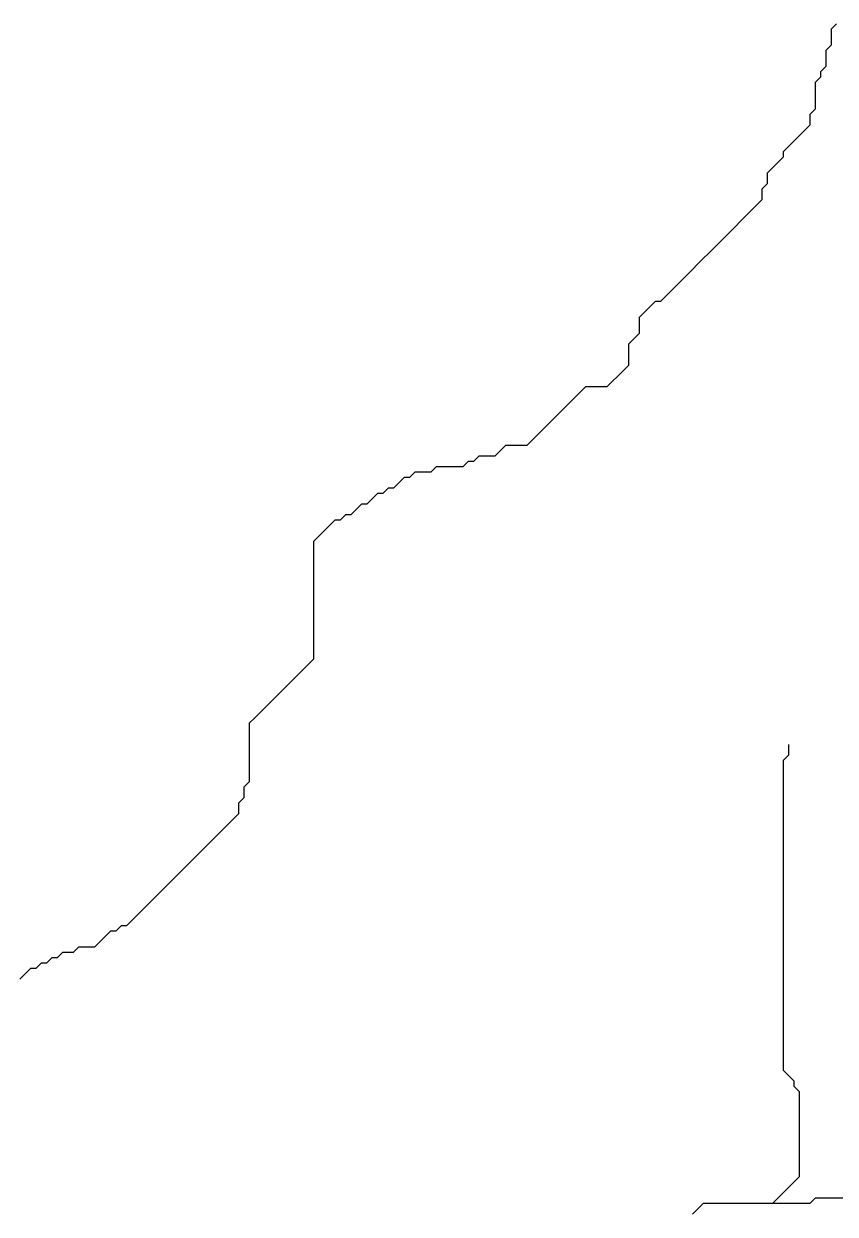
# Model space of a CAD drawing. Header units: metres. Extents: x 837475 to 838479, y 1189012 to 1191015.
# Drawn here: x 838000.7 to 838152.6, y 1189012.5 to 1189235.4 of the extents above; entities that cross this region are included whole.
import ezdxf

# ---------------------------------------------------------------- set-up
doc = ezdxf.new("R2010")
doc.units = ezdxf.units.M
doc.header["$MEASUREMENT"] = 0

msp = doc.modelspace()

# ---------------------------------------------------------------- linework, layer by layer
for points in [[(838152.9, 1189235.41, 1864.66), (838151.9, 1189234.41, 1864.36), (838151.9, 1189233.41, 1864.15), (838151.9, 1189232.41, 1863.93), (838151.9, 1189231.41, 1863.69), (838150.9, 1189230.41, 1863.34), (838150.9, 1189229.41, 1863.09), (838150.9, 1189228.41, 1862.85), (838150.9, 1189227.41, 1862.61), (838149.9, 1189226.41, 1862.26), (838149.9, 1189225.41, 1862.05), (838148.9, 1189224.41, 1861.85), (838148.9, 1189223.41, 1861.62), (838148.9, 1189222.41, 1861.37), (838148.9, 1189221.42, 1861.11), (838148.9, 1189220.42, 1860.85), (838148.9, 1189219.42, 1860.59), (838147.9, 1189218.42, 1860.24), (838147.9, 1189217.42, 1860.05), (838147.9, 1189216.42, 1860.01), (838146.9, 1189215.42, 1859.93), (838145.9, 1189214.42, 1859.67), (838144.9, 1189213.42, 1859.39), (838143.9, 1189212.42, 1859.11), (838142.9, 1189211.42, 1858.84), (838142.9, 1189210.42, 1858.64), (838141.9, 1189209.42, 1858.36), (838140.9, 1189208.42, 1858.08), (838139.9, 1189207.42, 1857.69), (838139.9, 1189206.42, 1857.38), (838139.9, 1189205.42, 1857.08), (838138.9, 1189204.42, 1856.65), (838138.9, 1189203.42, 1856.35), (838138.9, 1189202.42, 1856.12), (838137.9, 1189201.42, 1855.89), (838136.9, 1189200.42, 1855.56), (838135.9, 1189199.42, 1855.2), (838134.9, 1189198.42, 1854.85), (838133.9, 1189197.42, 1854.5), (838132.9, 1189196.42, 1854.15), (838131.9, 1189195.42, 1853.75), (838130.9, 1189194.42, 1853.3), (838129.9, 1189193.42, 1852.84), (838128.9, 1189192.42, 1852.36), (838127.9, 1189191.43, 1851.88), (838126.9, 1189190.43, 1851.41), (838125.9, 1189189.43, 1850.94), (838124.9, 1189188.43, 1850.48), (838123.9, 1189187.43, 1850.08), (838122.91, 1189186.43, 1849.95), (838121.91, 1189185.43, 1849.56), (838120.91, 1189184.43, 1849.06), (838119.91, 1189183.43, 1848.61), (838118.91, 1189183.43, 1848.3), (838117.91, 1189182.43, 1847.97), (838116.91, 1189181.43, 1847.35), (838115.91, 1189180.43, 1846.66), (838115.91, 1189179.43, 1846.2), (838115.91, 1189178.43, 1846.02), (838115.91, 1189177.43, 1846), (838114.91, 1189176.43, 1845.99), (838113.91, 1189175.43, 1845.8), (838113.91, 1189174.43, 1845.47), (838113.91, 1189173.43, 1845.11), (838113.91, 1189172.43, 1844.76), (838113.91, 1189171.43, 1844.43), (838112.91, 1189170.43, 1844.09), (838111.91, 1189169.43, 1844), (838110.91, 1189168.43, 1843.92), (838109.91, 1189167.43, 1843.46), (838108.91, 1189167.43, 1843.07), (838107.91, 1189167.43, 1842.68), (838106.91, 1189167.43, 1842.33), (838105.91, 1189167.43, 1842.11), (838104.91, 1189166.43, 1841.86), (838103.91, 1189165.43, 1841.46), (838102.91, 1189164.43, 1841.04), (838101.91, 1189163.43, 1840.66), (838100.91, 1189162.43, 1840.31), (838099.91, 1189161.44, 1840.01), (838098.91, 1189160.44, 1839.52), (838097.91, 1189159.44, 1838.84), (838096.91, 1189158.44, 1838.22), (838095.91, 1189157.44, 1837.63), (838094.91, 1189156.44, 1836.62), (838093.92, 1189156.44, 1835.94), (838092.92, 1189156.44, 1835.38), (838091.92, 1189156.44, 1834.85), (838090.92, 1189156.44, 1834.36), (838089.92, 1189155.44, 1833.85), (838088.92, 1189154.44, 1833.45), (838087.92, 1189154.44, 1833.18), (838086.92, 1189154.44, 1832.9), (838085.92, 1189154.44, 1832.65), (838084.92, 1189153.44, 1832.29), (838083.92, 1189153.44, 1832.05), (838082.92, 1189152.44, 1831.73), (838081.92, 1189152.44, 1831.36), (838080.92, 1189152.44, 1830.98), (838079.92, 1189152.44, 1830.6), (838078.92, 1189152.44, 1830.24), (838077.92, 1189152.44, 1830.01), (838076.92, 1189151.44, 1829.67), (838075.92, 1189151.44, 1829.33), (838074.92, 1189151.44, 1828.99), (838073.92, 1189151.44, 1828.65), (838072.92, 1189150.44, 1828.17), (838071.92, 1189150.44, 1828.02), (838070.92, 1189149.44, 1827.84), (838069.92, 1189148.44, 1827.31), (838068.92, 1189148.44, 1826.94), (838067.92, 1189147.44, 1826.41), (838066.92, 1189147.44, 1826.11), (838065.92, 1189146.44, 1825.9), (838064.92, 1189145.44, 1825.34), (838063.93, 1189145.44, 1824.92), (838062.93, 1189144.44, 1824.34), (838061.93, 1189143.44, 1823.86), (838060.93, 1189143.44, 1823.45), (838059.93, 1189142.44, 1822.85), (838058.93, 1189142.44, 1822.4), (838057.93, 1189141.44, 1821.76), (838056.93, 1189140.44, 1820.95), (838055.93, 1189139.44, 1819.96), (838054.93, 1189138.44, 1818.96), (838054.93, 1189137.44, 1818.37), (838054.93, 1189136.44, 1817.76), (838054.93, 1189135.44, 1817.17), (838054.93, 1189134.44, 1816.59), (838054.93, 1189133.44, 1816), (838054.93, 1189132.45, 1815.42), (838054.93, 1189131.45, 1814.84), (838054.93, 1189130.45, 1814.24), (838054.93, 1189129.45, 1813.66), (838054.93, 1189128.45, 1813.09), (838054.93, 1189127.45, 1812.53), (838054.93, 1189126.45, 1811.97), (838054.93, 1189125.45, 1811.41), (838054.93, 1189124.45, 1810.86), (838054.93, 1189123.45, 1810.3), (838054.93, 1189122.45, 1809.68), (838054.93, 1189121.45, 1808.99), (838054.93, 1189120.45, 1808.25), (838054.93, 1189119.45, 1807.35), (838054.93, 1189118.45, 1806.35), (838054.93, 1189117.45, 1805.42), (838054.93, 1189116.45, 1804.56), (838053.93, 1189115.45, 1803.47), (838052.93, 1189114.45, 1802.39), (838051.93, 1189113.45, 1801.32), (838050.93, 1189112.45, 1800.21), (838049.93, 1189111.45, 1798.96), (838048.93, 1189110.45, 1797.63), (838047.93, 1189109.45, 1796.3), (838046.93, 1189108.45, 1794.98), (838045.93, 1189107.45, 1793.69), (838044.93, 1189106.45, 1792.4), (838043.93, 1189105.45, 1790.85), (838042.93, 1189104.45, 1789.37), (838042.93, 1189103.45, 1788.16), (838042.93, 1189102.46, 1786.93), (838042.93, 1189101.46, 1785.68), (838042.93, 1189100.46, 1784.45), (838042.93, 1189099.46, 1783.36), (838042.93, 1189098.46, 1782.23), (838042.93, 1189097.46, 1781.01), (838042.93, 1189096.46, 1779.77), (838042.93, 1189095.46, 1778.53), (838042.93, 1189094.46, 1777.33), (838042.93, 1189093.46, 1776.22), (838041.93, 1189092.46, 1774.84), (838041.93, 1189091.46, 1773.79), (838041.93, 1189090.46, 1772.71), (838040.93, 1189089.46, 1771.14), (838040.93, 1189088.46, 1770.11), (838040.93, 1189087.46, 1769.17), (838039.93, 1189086.46, 1768.07), (838038.93, 1189085.46, 1767.09), (838037.93, 1189084.46, 1766.06), (838036.93, 1189083.46, 1764.87), (838035.93, 1189082.46, 1763.64), (838034.93, 1189081.46, 1762.38), (838033.94, 1189080.46, 1761.13), (838032.94, 1189079.46, 1759.93), (838031.94, 1189078.46, 1758.81), (838030.94, 1189077.46, 1757.96), (838029.94, 1189076.46, 1757.07), (838028.94, 1189075.46, 1756.01), (838027.94, 1189074.46, 1754.61), (838026.94, 1189073.46, 1753.15), (838025.94, 1189072.47, 1752), (838024.94, 1189071.47, 1750.84), (838023.94, 1189070.47, 1749.97), (838022.94, 1189069.47, 1748.96), (838021.94, 1189068.47, 1747.98), (838020.94, 1189067.47, 1747.07), (838019.94, 1189066.47, 1746.14), (838018.94, 1189066.47, 1745.45), (838017.94, 1189065.47, 1744.48), (838016.94, 1189065.47, 1743.8), (838015.94, 1189064.47, 1742.88), (838014.94, 1189063.47, 1741.89), (838013.94, 1189062.47, 1740.85), (838012.94, 1189062.47, 1740.06), (838011.94, 1189062.47, 1739.3), (838010.94, 1189062.47, 1738.62), (838009.94, 1189061.47, 1737.64), (838008.94, 1189061.47, 1736.9), (838007.94, 1189061.47, 1736.28), (838006.94, 1189060.47, 1735.49), (838005.94, 1189060.47, 1734.81), (838004.95, 1189059.47, 1733.74), (838003.95, 1189059.47, 1732.94), (838002.95, 1189058.47, 1731.88), (838001.95, 1189058.47, 1731.2), (838000.95, 1189057.47, 1730.33), (837999.95, 1189056.47, 1729.87)], [(838143.9, 1189100.46, 1830.95), (838143.9, 1189099.46, 1830.57), (838143.9, 1189098.46, 1830.21), (838142.9, 1189097.46, 1829.78), (838142.9, 1189096.46, 1829.4), (838142.9, 1189095.46, 1829.02), (838142.9, 1189094.46, 1828.64), (838142.9, 1189093.46, 1828.29), (838142.9, 1189092.46, 1828.06), (838142.9, 1189091.46, 1827.93), (838142.9, 1189090.46, 1827.62), (838142.9, 1189089.46, 1827.26), (838142.9, 1189088.46, 1826.91), (838142.9, 1189087.46, 1826.57), (838142.9, 1189086.46, 1826.27), (838142.9, 1189085.46, 1826.02), (838142.9, 1189084.46, 1825.75), (838142.9, 1189083.46, 1825.33), (838142.9, 1189082.46, 1824.88), (838142.9, 1189081.46, 1824.46), (838142.9, 1189080.46, 1824.08), (838142.9, 1189079.46, 1823.73), (838142.9, 1189078.46, 1823.26), (838142.9, 1189077.46, 1822.78), (838142.9, 1189076.46, 1822.23), (838142.9, 1189075.46, 1821.7), (838142.9, 1189074.46, 1821.19), (838142.9, 1189073.46, 1820.68), (838142.9, 1189072.47, 1820.18), (838142.9, 1189071.47, 1819.61), (838142.9, 1189070.47, 1819.03), (838142.9, 1189069.47, 1818.42), (838142.9, 1189068.47, 1817.76), (838142.9, 1189067.47, 1817.06), (838142.9, 1189066.47, 1816.36), (838142.9, 1189065.47, 1815.66), (838142.9, 1189064.47, 1814.99), (838142.9, 1189063.47, 1814.31), (838142.9, 1189062.47, 1813.62), (838142.9, 1189061.47, 1812.93), (838142.9, 1189060.47, 1812.24), (838142.9, 1189059.47, 1811.52), (838142.9, 1189058.47, 1810.79), (838142.9, 1189057.47, 1810.07), (838142.9, 1189056.47, 1809.37), (838142.9, 1189055.47, 1808.68), (838142.9, 1189054.47, 1808), (838142.9, 1189053.47, 1807.33), (838142.9, 1189052.47, 1806.66), (838142.9, 1189051.47, 1805.98), (838142.9, 1189050.47, 1805.28), (838142.9, 1189049.47, 1804.59), (838142.9, 1189048.47, 1803.89), (838142.9, 1189047.47, 1803.18), (838142.9, 1189046.47, 1802.49), (838142.9, 1189045.47, 1801.77), (838142.9, 1189044.47, 1801.04), (838142.9, 1189043.48, 1800.31), (838142.9, 1189042.48, 1799.61), (838142.9, 1189041.48, 1798.91), (838142.9, 1189040.48, 1798.22), (838142.9, 1189039.48, 1797.55), (838143.9, 1189038.48, 1796.62), (838144.9, 1189037.48, 1795.7), (838144.9, 1189036.48, 1795.06), (838145.9, 1189035.48, 1794.21), (838145.9, 1189034.48, 1793.77), (838145.9, 1189033.48, 1793.16), (838145.9, 1189032.48, 1792.49), (838145.9, 1189031.48, 1791.82), (838145.9, 1189030.48, 1791.16), (838145.9, 1189029.48, 1790.49), (838145.9, 1189028.48, 1789.83), (838145.9, 1189027.48, 1789.17), (838145.9, 1189026.48, 1788.52), (838145.9, 1189025.48, 1787.86), (838145.9, 1189024.48, 1787.22), (838145.9, 1189023.48, 1786.58), (838145.9, 1189022.48, 1785.91), (838145.9, 1189021.48, 1785.24), (838145.9, 1189020.48, 1784.56), (838145.9, 1189019.48, 1784.02), (838144.9, 1189018.48, 1784.01), (838143.9, 1189017.48, 1784.01), (838142.9, 1189016.48, 1784.01), (838141.9, 1189015.48, 1784.01), (838140.9, 1189014.48, 1784)], [(838140.9, 1189014.48, 1784), (838139.9, 1189014.48, 1784), (838138.9, 1189014.48, 1784), (838137.9, 1189014.48, 1784), (838136.9, 1189014.48, 1784), (838135.9, 1189014.48, 1784), (838134.9, 1189014.48, 1783.99), (838133.9, 1189014.48, 1783.99), (838132.9, 1189014.48, 1783.99), (838131.9, 1189014.48, 1783.99), (838130.9, 1189014.48, 1783.99), (838129.9, 1189014.48, 1783.99), (838128.9, 1189014.48, 1783.98), (838127.9, 1189014.48, 1783.98), (838126.9, 1189013.49, 1783.98), (838125.9, 1189012.49, 1783.86)], [(838154.89, 1189015.48, 1784.03), (838153.89, 1189015.48, 1784.03), (838152.9, 1189015.48, 1784.03), (838151.9, 1189015.48, 1784.02), (838150.9, 1189015.48, 1784.02), (838149.9, 1189015.48, 1784.02), (838148.9, 1189015.48, 1784.02), (838147.9, 1189014.48, 1784.02), (838146.9, 1189014.48, 1784.01), (838145.9, 1189014.48, 1784.01), (838144.9, 1189014.48, 1784.01), (838143.9, 1189014.48, 1784.01), (838142.9, 1189014.48, 1784.01), (838141.9, 1189014.48, 1784.01), (838140.9, 1189014.48, 1784)]]:
    msp.add_polyline3d(points)

doc.saveas('drawing.dxf')
